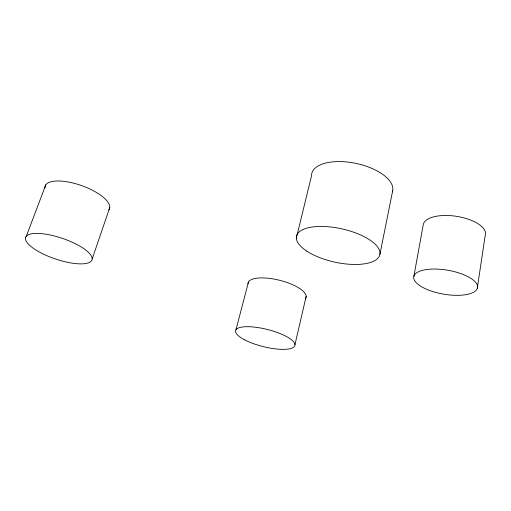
<?xml version="1.0" encoding="UTF-8"?>
<svg xmlns="http://www.w3.org/2000/svg" width="511" height="511" viewBox="0 0 511 511"><rect width="100%" height="100%" fill="white"/><g stroke="black" fill="none" stroke-linecap="round" stroke-linejoin="round"><path stroke-width="0.77" d="M477.204 288.76A32.346 12.136 9.7 0 0 434.376 269.041A32.346 12.136 9.7 0 0 425.427 288.741A32.346 12.136 9.7 0 0 477.204 288.76L485.137 235.82A31.522 13.497 8.8 0 0 458.674 216.696A31.522 13.497 8.8 0 0 423.325 224.303L413.865 276.355M379.928 254.28L392.735 190.456M294.962 344.638L306.172 296.361M296.329 238.132L311.55 175.733A41.359 19.252 12 0 1 355.139 163.226A41.359 19.252 12 0 1 392.384 191.855M235.961 329.748L248.493 281.931M92.184 258.93L109.763 207.562M26.233 236.421L45.786 184.829M44.942 188.003A34.128 12.468 19.4 0 1 61.001 181.079A34.128 12.468 19.4 0 1 94.216 191.191A34.16 12.481 19.4 0 1 108.971 203.915A34.16 12.481 19.4 0 1 108.817 209.97M247.988 283.861A29.881 10.156 14 0 1 280.539 280.526A29.881 10.156 14 0 1 305.278 298.871M25.722 237.187A35.061 10.891 18.7 0 0 67.854 262.373A35.061 10.891 18.7 0 0 91.923 260.093A35.061 10.891 18.7 0 0 75.602 243.836A35.061 10.891 18.7 0 0 25.722 237.187M306.734 251.105A42.694 17.01 12.5 0 0 377.814 258.336A42.694 17.01 12.5 0 0 329.959 226.922A42.694 17.01 12.5 0 0 306.734 251.105M244.763 339.898A30.577 8.815 14.1 0 0 294.138 346.803A30.577 8.815 14.1 0 0 256.829 327.404A30.577 8.815 14.1 0 0 244.763 339.898"/></g></svg>
